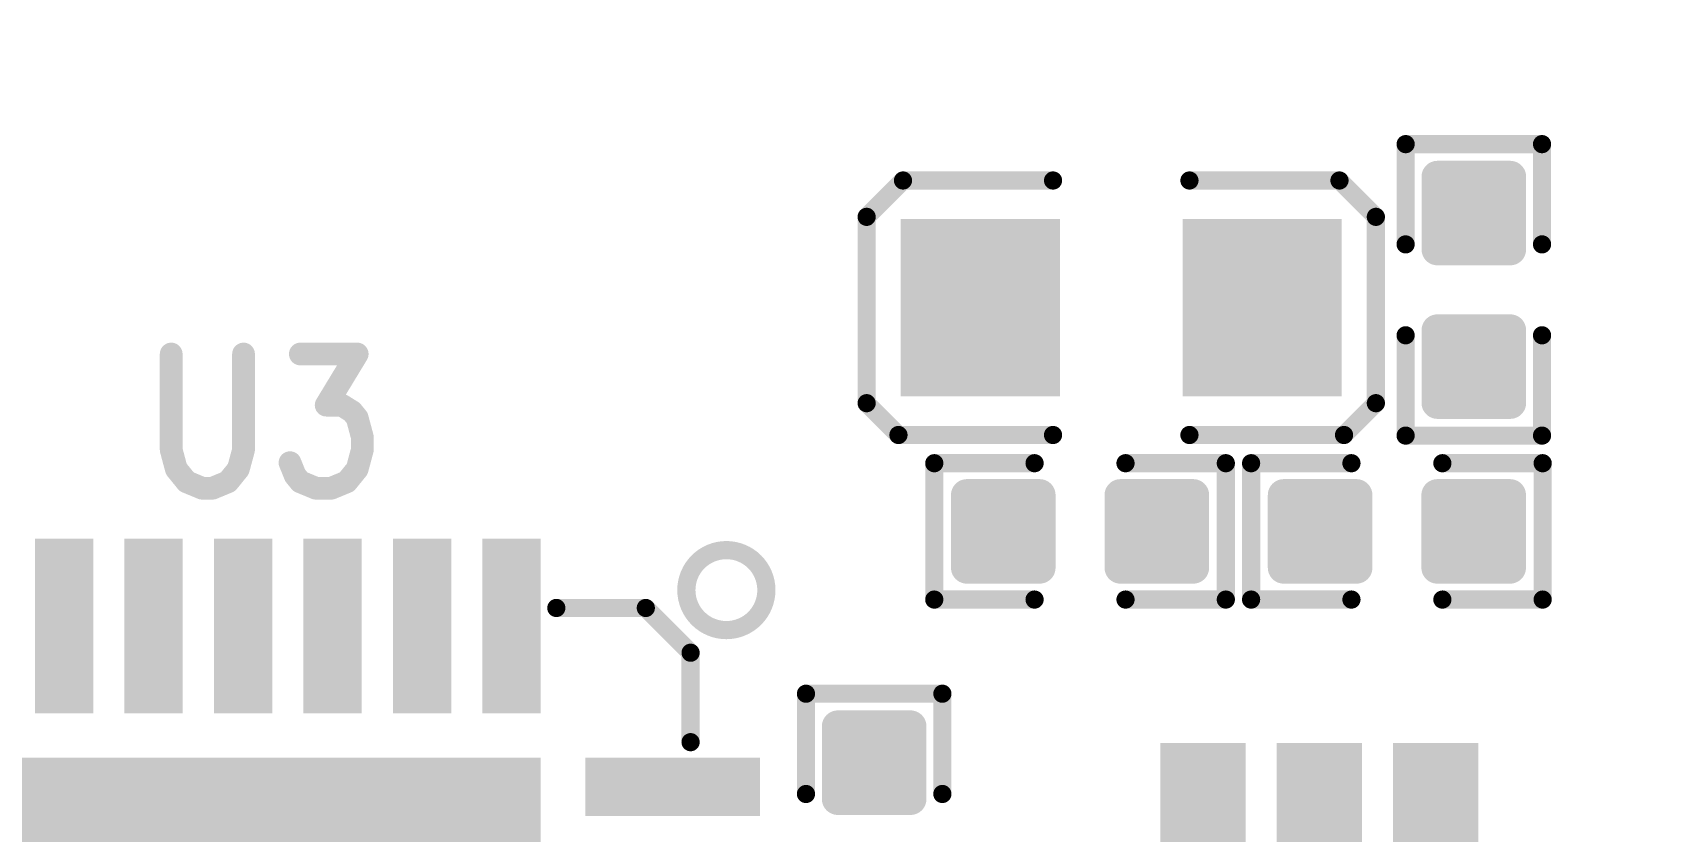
# Model space of a CAD drawing. Extents: x 17.8 to 58.4, y 21 to 93.6.
# Drawn here: x 39.25 to 48.35, y 44.92 to 49.39 of the extents above; entities that cross this region are included whole.
import ezdxf

# ---------------------------------------------------------------- set-up
doc = ezdxf.new("R2010")
doc.units = 0
doc.header["$MEASUREMENT"] = 0
doc.layers.get('0').update_dxf_attribs({"linetype": 'CONTINUOUS'})
doc.layers.get('Defpoints').update_dxf_attribs({"linetype": 'CONTINUOUS'})
doc.layers.add('SILKTOP_PHO', color=251, linetype='CONTINUOUS')
doc.styles.get("Standard").update_dxf_attribs({"font": 'arial.ttf'})
doc.dimstyles.get("Standard").update_dxf_attribs({"dimtxt": 1.5, "dimasz": 1.5, "dimexe": 0.18, "dimexo": 0, "dimgap": 0.5, "dimtad": 0, "dimtih": 1, "dimtoh": 1, "dimzin": 0, "dimdsep": 46, "dimtxsty": 'Standard', "dimcen": 0.09, "dimadec": 0, "dimazin": 0, "dimtfac": 1, "dimtofl": 0, "dimtmove": 2, "dimatfit": 3, "dimfxl": 1, "dimtolj": 1, "dimtzin": 0, "dimarcsym": 0})

# ---------------------------------------------------------------- blocks, each defined once
blk = doc.blocks.new('ROUND_32')
at = {"const_width": 0.0635}
blk.add_lwpolyline([(-0.03175, 0, 1), (0.03175, 0, 1)], format="xyb", close=True, dxfattribs=at)
blk = doc.blocks.new('ROUND_33')
at = {"const_width": 0.0508}
blk.add_lwpolyline([(-0.0254, 0, 1), (0.0254, 0, 1)], format="xyb", close=True, dxfattribs=at)
blk = doc.blocks.new('RECTANGLE_198')
blk.add_solid([(0.4445, 0.4953), (0.4445, -0.4953), (-0.4445, 0.4953), (-0.4445, -0.4953)])
blk = doc.blocks.new('RECTANGLE_18')
blk.add_solid([(0.163068, 0.48806), (0.163068, -0.48806), (-0.163068, 0.48806), (-0.163068, -0.48806)])
blk = doc.blocks.new('RECTANGLE_19')
blk.add_solid([(0.48806, 0.163068), (0.48806, -0.163068), (-0.48806, 0.163068), (-0.48806, -0.163068)])
blk = doc.blocks.new('SQUARE_20')
blk.add_solid([(1.663064, 1.663064), (1.663064, -1.663064), (-1.663064, 1.663064), (-1.663064, -1.663064)])
blk = doc.blocks.new('RECTANGLE_30')
blk.add_solid([(0.238124, 0.388112), (0.238124, -0.388112), (-0.238124, 0.388112), (-0.238124, -0.388112)])
blk = doc.blocks.new('ROUND_158')
at = {"const_width": 0.0889}
blk.add_lwpolyline([(-0.04445, 0, 1), (0.04445, 0, 1)], format="xyb", close=True, dxfattribs=at)
blk = doc.blocks.new('*D61')
at = {"color": 0, "linetype": 'Continuous', "lineweight": -2}
for p, q in [((25.4, 51.3001), (25.4, 21.764)), ((50.8, 51.3001), (50.8, 21.764)), ((26.9, 21.944), (35.0589, 21.944)), ((49.3, 21.944), (41.1411, 21.944))]:
    blk.add_line(p, q, dxfattribs=at)
at = {"color": 0, "linetype": 'Continuous'}
for points in [[(26.9, 22.194), (26.9, 21.694), (25.4, 21.944)], [(49.3, 22.194), (49.3, 21.694), (50.8, 21.944)]]:
    blk.add_solid(points, dxfattribs=at)
at = {"layer": 'Defpoints', "color": 0, "linetype": 'Continuous'}
for p in [(25.4, 51.3001), (50.8, 51.3001), (50.8, 21.944)]:
    blk.add_point(p, dxfattribs=at)
at = {"color": 0, "linetype": 'Continuous', "insert": (38.1, 21.944), "char_height": 1.5, "attachment_point": 5}
blk.add_mtext('\\A1;25.40', dxfattribs=at)

msp = doc.modelspace()

# ---------------------------------------------------------------- linework, layer by layer
at = {"const_width": 0.1778}
for points in [[(47.09668, 48.175926), (47.09668, 48.582326)], [(47.09668, 48.582326), (47.50308, 48.582326)], [(47.2694, 48.175926), (47.2694, 48.582326)], [(47.4472, 48.175926), (47.4472, 48.582326)], [(47.50308, 48.582326), (47.50308, 48.175926)], [(47.09668, 48.514), (47.50308, 48.514)], [(47.09668, 48.3362), (47.50308, 48.3362)], [(47.50308, 48.175926), (47.09668, 48.175926)], [(47.09668, 47.317914), (47.09668, 47.724314)], [(47.09668, 47.724314), (47.50308, 47.724314)], [(47.2694, 47.317914), (47.2694, 47.724314)], [(47.4472, 47.317914), (47.4472, 47.724314)], [(47.50308, 47.724314), (47.50308, 47.317914)], [(47.09668, 47.625), (47.50308, 47.625)], [(47.09668, 47.4472), (47.50308, 47.4472)], [(47.50308, 47.317914), (47.09668, 47.317914)], [(44.46778, 46.39691), (44.46778, 46.80331)], [(44.46778, 46.80331), (44.87418, 46.80331)], [(44.6024, 46.39691), (44.6024, 46.80331)], [(44.7802, 46.39691), (44.7802, 46.80331)], [(44.87418, 46.80331), (44.87418, 46.39691)], [(45.325792, 46.39691), (45.325792, 46.80331)], [(45.325792, 46.80331), (45.732192, 46.80331)], [(45.4914, 46.39691), (45.4914, 46.80331)], [(45.6692, 46.39691), (45.6692, 46.80331)], [(45.732192, 46.80331), (45.732192, 46.39691)], [(46.237906, 46.39691), (46.237906, 46.80331)], [(46.237906, 46.80331), (46.644306, 46.80331)], [(46.3804, 46.39691), (46.3804, 46.80331)], [(46.5582, 46.39691), (46.5582, 46.80331)], [(46.644306, 46.80331), (46.644306, 46.39691)], [(47.095918, 46.39691), (47.095918, 46.80331)], [(47.095918, 46.80331), (47.502318, 46.80331)], [(47.2694, 46.39691), (47.2694, 46.80331)], [(47.4472, 46.39691), (47.4472, 46.80331)], [(47.502318, 46.80331), (47.502318, 46.39691)], [(44.46778, 46.736), (44.87418, 46.736)], [(45.325792, 46.736), (45.732192, 46.736)], [(46.237906, 46.736), (46.644306, 46.736)], [(47.095918, 46.736), (47.502318, 46.736)], [(44.46778, 46.5582), (44.87418, 46.5582)], [(45.325792, 46.5582), (45.732192, 46.5582)], [(46.237906, 46.5582), (46.644306, 46.5582)], [(47.095918, 46.5582), (47.502318, 46.5582)], [(44.87418, 46.39691), (44.46778, 46.39691)], [(45.732192, 46.39691), (45.325792, 46.39691)], [(46.644306, 46.39691), (46.237906, 46.39691)], [(47.502318, 46.39691), (47.095918, 46.39691)], [(43.746674, 45.104304), (43.746674, 45.510704)], [(43.746674, 45.510704), (44.153074, 45.510704)], [(43.746674, 45.4914), (44.153074, 45.4914)], [(43.8912, 45.104304), (43.8912, 45.510704)], [(44.069, 45.104304), (44.069, 45.510704)], [(44.153074, 45.510704), (44.153074, 45.104304)], [(43.746674, 45.3136), (44.153074, 45.3136)], [(43.746674, 45.1358), (44.153074, 45.1358)], [(44.153074, 45.104304), (43.746674, 45.104304)]]:
    msp.add_lwpolyline(points, dxfattribs=at)
at = {"layer": 'SILKTOP_PHO'}
for points, const_width in [([(47.68088, 48.764444), (46.91888, 48.764444)], 0.1016), ([(46.91888, 48.764444), (46.91888, 48.20412)], 0.1016), ([(47.68088, 48.20412), (47.68088, 48.764444)], 0.1016), ([(43.90771, 48.358044), (44.11091, 48.561244)], 0.1016), ([(44.11091, 48.561244), (44.94911, 48.561244)], 0.1016), ([(46.54931, 48.561244), (45.71111, 48.561244)], 0.1016), ([(46.75251, 48.358044), (46.54931, 48.561244)], 0.1016), ([(43.90771, 47.316644), (43.90771, 48.358044)], 0.1016), ([(46.75251, 47.316644), (46.75251, 48.358044)], 0.1016), ([(46.91888, 47.135542), (46.91888, 47.69612)], 0.1016), ([(47.68088, 47.69612), (47.68088, 47.135542)], 0.1016), ([(40.022526, 47.591472), (40.022526, 47.055786)], 0.127), ([(40.42664, 47.055786), (40.42664, 47.591472)], 0.127), ([(40.74414, 47.591472), (41.06164, 47.591472)], 0.127), ([(41.06164, 47.591472), (40.888412, 47.305722)], 0.127), ([(40.888412, 47.305722), (40.975026, 47.305722)], 0.127), ([(40.975026, 47.305722), (41.032684, 47.269908)], 0.127), ([(44.08551, 47.138844), (43.90771, 47.316644)], 0.1016), ([(46.57471, 47.138844), (46.75251, 47.316644)], 0.1016), ([(41.032684, 47.269908), (41.06164, 47.234348)], 0.127), ([(41.06164, 47.234348), (41.090342, 47.12716)], 0.127), ([(41.090342, 47.12716), (41.090342, 47.055786)], 0.127), ([(44.94911, 47.138844), (44.08551, 47.138844)], 0.1016), ([(45.71111, 47.138844), (46.57471, 47.138844)], 0.1016), ([(47.68088, 47.135542), (46.91888, 47.135542)], 0.1016), ([(40.022526, 47.055786), (40.051228, 46.948598)], 0.127), ([(40.397684, 46.948598), (40.42664, 47.055786)], 0.127), ([(41.090342, 47.055786), (41.06164, 46.948598)], 0.127), ([(40.051228, 46.948598), (40.10914, 46.877224)], 0.127), ([(40.340026, 46.877224), (40.397684, 46.948598)], 0.127), ([(40.715184, 46.912784), (40.686228, 46.984158)], 0.127), ([(41.06164, 46.948598), (41.003728, 46.877224)], 0.127), ([(44.285662, 46.21911), (44.285662, 46.98111)], 0.1016), ([(44.285662, 46.98111), (44.845986, 46.98111)], 0.1016), ([(45.91431, 46.98111), (45.353986, 46.98111)], 0.1016), ([(45.91431, 46.21911), (45.91431, 46.98111)], 0.1016), ([(46.055534, 46.21911), (46.055534, 46.98111)], 0.1016), ([(46.055534, 46.98111), (46.616112, 46.98111)], 0.1016), ([(47.684436, 46.98111), (47.124112, 46.98111)], 0.1016), ([(47.684436, 46.21911), (47.684436, 46.98111)], 0.1016), ([(40.10914, 46.877224), (40.1955, 46.84141)], 0.127), ([(40.1955, 46.84141), (40.253412, 46.84141)], 0.127), ([(40.253412, 46.84141), (40.340026, 46.877224)], 0.127), ([(40.74414, 46.877224), (40.715184, 46.912784)], 0.127), ([(40.8305, 46.84141), (40.74414, 46.877224)], 0.127), ([(40.917114, 46.84141), (40.8305, 46.84141)], 0.127), ([(41.003728, 46.877224), (40.917114, 46.84141)], 0.127), ([(44.845986, 46.21911), (44.285662, 46.21911)], 0.1016), ([(45.353986, 46.21911), (45.91431, 46.21911)], 0.1016), ([(46.616112, 46.21911), (46.055534, 46.21911)], 0.1016), ([(47.124112, 46.21911), (47.684436, 46.21911)], 0.1016), ([(42.674032, 46.17212), (42.17416, 46.17212)], 0.1016), ([(42.924222, 45.92193), (42.674032, 46.17212)], 0.1016), ([(42.924222, 45.422058), (42.924222, 45.92193)], 0.1016), ([(43.568874, 45.132498), (43.568874, 45.692822)], 0.1016), ([(43.568874, 45.692822), (44.330874, 45.692822)], 0.1016), ([(44.330874, 45.692822), (44.330874, 45.132498)], 0.1016)]:
    msp.add_lwpolyline(points, dxfattribs=dict(at, const_width=const_width))
at = {"layer": 'SILKTOP_PHO', "const_width": 0.1016}
msp.add_lwpolyline([(42.9006, 46.271942, 1), (43.34764, 46.271942, 1)], format="xyb", close=True, dxfattribs=at)

# ---------------------------------------------------------------- block references
for name, p in [('ROUND_158', (47.09668, 48.582326)), ('ROUND_158', (47.2694, 48.582326)), ('ROUND_158', (47.4472, 48.582326)), ('ROUND_158', (47.50308, 48.582326)), ('ROUND_158', (47.09668, 48.514)), ('ROUND_158', (47.50308, 48.514)), ('ROUND_158', (47.09668, 48.3362)), ('ROUND_158', (47.50308, 48.3362)), ('RECTANGLE_198', (44.54271, 47.850044)), ('RECTANGLE_198', (46.11751, 47.850044)), ('ROUND_158', (47.09668, 48.175926)), ('ROUND_158', (47.09668, 48.175926)), ('ROUND_158', (47.2694, 48.175926)), ('ROUND_158', (47.4472, 48.175926)), ('ROUND_158', (47.50308, 48.175926)), ('ROUND_158', (47.09668, 47.724314)), ('ROUND_158', (47.2694, 47.724314)), ('ROUND_158', (47.4472, 47.724314)), ('ROUND_158', (47.50308, 47.724314)), ('ROUND_158', (47.09668, 47.625)), ('ROUND_158', (47.50308, 47.625)), ('ROUND_158', (47.09668, 47.4472)), ('ROUND_158', (47.50308, 47.4472)), ('ROUND_158', (47.09668, 47.317914)), ('ROUND_158', (47.09668, 47.317914)), ('ROUND_158', (47.2694, 47.317914)), ('ROUND_158', (47.4472, 47.317914)), ('ROUND_158', (47.50308, 47.317914)), ('ROUND_158', (44.46778, 46.80331)), ('ROUND_158', (44.6024, 46.80331)), ('ROUND_158', (44.7802, 46.80331)), ('ROUND_158', (44.87418, 46.80331)), ('ROUND_158', (45.325792, 46.80331)), ('ROUND_158', (45.4914, 46.80331)), ('ROUND_158', (45.6692, 46.80331)), ('ROUND_158', (45.732192, 46.80331)), ('ROUND_158', (46.237906, 46.80331)), ('ROUND_158', (46.3804, 46.80331)), ('ROUND_158', (46.5582, 46.80331)), ('ROUND_158', (46.644306, 46.80331)), ('ROUND_158', (47.095918, 46.80331)), ('ROUND_158', (47.2694, 46.80331)), ('ROUND_158', (47.4472, 46.80331)), ('ROUND_158', (47.502318, 46.80331)), ('ROUND_158', (44.46778, 46.736)), ('ROUND_158', (44.87418, 46.736)), ('ROUND_158', (45.325792, 46.736)), ('ROUND_158', (45.732192, 46.736)), ('ROUND_158', (46.237906, 46.736)), ('ROUND_158', (46.644306, 46.736)), ('ROUND_158', (47.095918, 46.736)), ('ROUND_158', (47.502318, 46.736)), ('ROUND_158', (44.46778, 46.5582)), ('ROUND_158', (44.87418, 46.5582)), ('ROUND_158', (45.325792, 46.5582)), ('ROUND_158', (45.732192, 46.5582)), ('ROUND_158', (46.237906, 46.5582)), ('ROUND_158', (46.644306, 46.5582)), ('ROUND_158', (47.095918, 46.5582)), ('ROUND_158', (47.502318, 46.5582)), ('RECTANGLE_18', (39.424102, 46.072044)), ('RECTANGLE_18', (39.923974, 46.072044)), ('RECTANGLE_18', (40.4241, 46.072044)), ('RECTANGLE_18', (40.924226, 46.072044)), ('RECTANGLE_18', (41.424098, 46.072044)), ('RECTANGLE_18', (41.924224, 46.072044)), ('ROUND_158', (44.46778, 46.39691)), ('ROUND_158', (44.46778, 46.39691)), ('ROUND_158', (44.6024, 46.39691)), ('ROUND_158', (44.7802, 46.39691)), ('ROUND_158', (44.87418, 46.39691)), ('ROUND_158', (45.325792, 46.39691)), ('ROUND_158', (45.325792, 46.39691)), ('ROUND_158', (45.4914, 46.39691)), ('ROUND_158', (45.6692, 46.39691)), ('ROUND_158', (45.732192, 46.39691)), ('ROUND_158', (46.237906, 46.39691)), ('ROUND_158', (46.237906, 46.39691)), ('ROUND_158', (46.3804, 46.39691)), ('ROUND_158', (46.5582, 46.39691)), ('ROUND_158', (46.644306, 46.39691)), ('ROUND_158', (47.095918, 46.39691)), ('ROUND_158', (47.095918, 46.39691)), ('ROUND_158', (47.2694, 46.39691)), ('ROUND_158', (47.4472, 46.39691)), ('ROUND_158', (47.502318, 46.39691)), ('ROUND_158', (43.746674, 45.510704)), ('ROUND_158', (43.746674, 45.4914)), ('ROUND_158', (43.8912, 45.510704)), ('ROUND_158', (44.069, 45.510704)), ('ROUND_158', (44.153074, 45.510704)), ('ROUND_158', (44.153074, 45.4914)), ('ROUND_158', (43.746674, 45.3136)), ('ROUND_158', (44.153074, 45.3136)), ('RECTANGLE_30', (45.787056, 45.029882)), ('RECTANGLE_30', (46.437042, 45.029882)), ('RECTANGLE_30', (47.087028, 45.029882)), ('SQUARE_20', (40.4241, 43.671998)), ('RECTANGLE_19', (42.824146, 45.172122)), ('ROUND_158', (43.746674, 45.1358)), ('ROUND_158', (43.746674, 45.104304)), ('ROUND_158', (43.746674, 45.104304)), ('ROUND_158', (43.8912, 45.104304)), ('ROUND_158', (44.069, 45.104304)), ('ROUND_158', (44.153074, 45.1358)), ('ROUND_158', (44.153074, 45.104304))]:
    msp.add_blockref(name, p)
at = {"layer": 'SILKTOP_PHO'}
for name, p in [('ROUND_33', (46.91888, 48.764444)), ('ROUND_33', (47.68088, 48.764444)), ('ROUND_33', (44.11091, 48.561244)), ('ROUND_33', (44.94911, 48.561244)), ('ROUND_33', (45.71111, 48.561244)), ('ROUND_33', (46.54931, 48.561244)), ('ROUND_33', (43.90771, 48.358044)), ('ROUND_33', (46.75251, 48.358044)), ('ROUND_33', (46.91888, 48.20412)), ('ROUND_33', (47.68088, 48.20412)), ('ROUND_33', (46.91888, 47.69612)), ('ROUND_33', (47.68088, 47.69612)), ('ROUND_32', (40.022526, 47.591472)), ('ROUND_32', (40.42664, 47.591472)), ('ROUND_32', (40.74414, 47.591472)), ('ROUND_32', (41.06164, 47.591472)), ('ROUND_32', (40.888412, 47.305722)), ('ROUND_32', (40.975026, 47.305722)), ('ROUND_33', (43.90771, 47.316644)), ('ROUND_33', (46.75251, 47.316644)), ('ROUND_32', (41.032684, 47.269908)), ('ROUND_32', (41.06164, 47.234348)), ('ROUND_32', (41.090342, 47.12716)), ('ROUND_33', (44.08551, 47.138844)), ('ROUND_33', (44.94911, 47.138844)), ('ROUND_33', (45.71111, 47.138844)), ('ROUND_33', (46.57471, 47.138844)), ('ROUND_33', (46.91888, 47.135542)), ('ROUND_33', (47.68088, 47.135542)), ('ROUND_32', (40.022526, 47.055786)), ('ROUND_32', (40.42664, 47.055786)), ('ROUND_32', (41.090342, 47.055786)), ('ROUND_32', (40.051228, 46.948598)), ('ROUND_32', (40.397684, 46.948598)), ('ROUND_32', (40.686228, 46.984158)), ('ROUND_32', (41.06164, 46.948598)), ('ROUND_33', (44.285662, 46.98111)), ('ROUND_33', (44.845986, 46.98111)), ('ROUND_33', (45.353986, 46.98111)), ('ROUND_33', (45.91431, 46.98111)), ('ROUND_33', (46.055534, 46.98111)), ('ROUND_33', (46.616112, 46.98111)), ('ROUND_33', (47.124112, 46.98111)), ('ROUND_33', (47.684436, 46.98111)), ('ROUND_32', (40.10914, 46.877224)), ('ROUND_32', (40.1955, 46.84141)), ('ROUND_32', (40.253412, 46.84141)), ('ROUND_32', (40.340026, 46.877224)), ('ROUND_32', (40.715184, 46.912784)), ('ROUND_32', (40.74414, 46.877224)), ('ROUND_32', (40.8305, 46.84141)), ('ROUND_32', (40.917114, 46.84141)), ('ROUND_32', (41.003728, 46.877224)), ('ROUND_33', (44.285662, 46.21911)), ('ROUND_33', (44.845986, 46.21911)), ('ROUND_33', (45.353986, 46.21911)), ('ROUND_33', (45.91431, 46.21911)), ('ROUND_33', (46.055534, 46.21911)), ('ROUND_33', (46.616112, 46.21911)), ('ROUND_33', (47.124112, 46.21911)), ('ROUND_33', (47.684436, 46.21911)), ('ROUND_33', (42.17416, 46.17212)), ('ROUND_33', (42.674032, 46.17212)), ('ROUND_33', (42.924222, 45.92193)), ('ROUND_33', (43.568874, 45.692822)), ('ROUND_33', (44.330874, 45.692822)), ('ROUND_33', (42.924222, 45.422058)), ('ROUND_33', (43.568874, 45.132498)), ('ROUND_33', (44.330874, 45.132498))]:
    msp.add_blockref(name, p, dxfattribs=at)

# ---------------------------------------------------------------- dimensions: what is measured, and where the dimension line sits
at = {"linetype": 'Continuous'}
dim = msp.add_linear_dim(base=(50.8, 21.943972), p1=(25.4, 51.300126), p2=(50.8, 51.300126), dimstyle='Standard', dxfattribs=at)
dim.commit()
dim.dimension.update_dxf_attribs({"geometry": '*D61', "text_midpoint": (38.1, 21.943972)})

doc.saveas('drawing.dxf')
